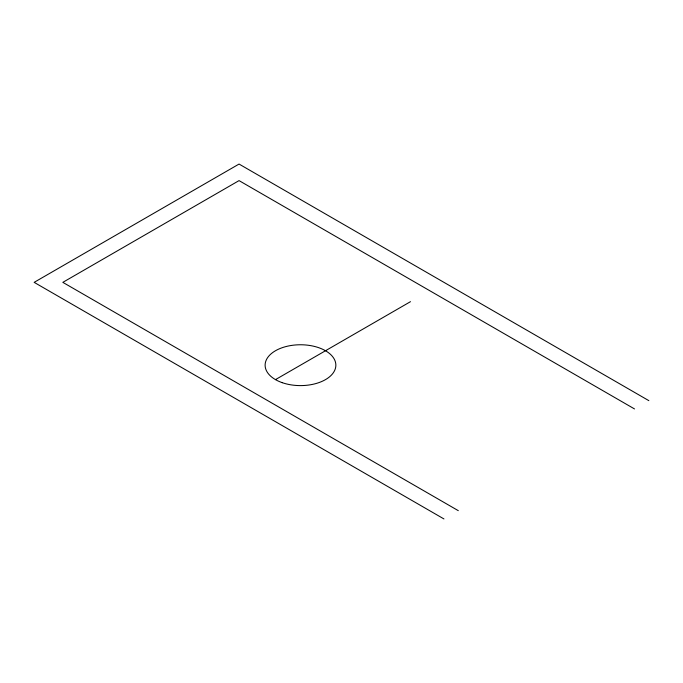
<?xml version="1.0" encoding="UTF-8"?>
<svg xmlns="http://www.w3.org/2000/svg" width="683" height="683" viewBox="0 0 683 683"><rect width="100%" height="100%" fill="white"/><g stroke="black" fill="none" stroke-linecap="round" stroke-linejoin="round"><path stroke-width="1.02" d="M275.471 379.62L410.492 301.664M648.85 400.648L239.05 164.057L34.15 282.352L443.95 518.943M634.507 408.929L239.05 180.611L62.836 282.352L458.293 510.662M282.241 382.676A35.371 20.422 0 0 0 335.848 365.55A35.371 20.422 0 0 0 283.36 347.314A35.371 20.422 0 0 0 282.241 382.676"/></g></svg>
